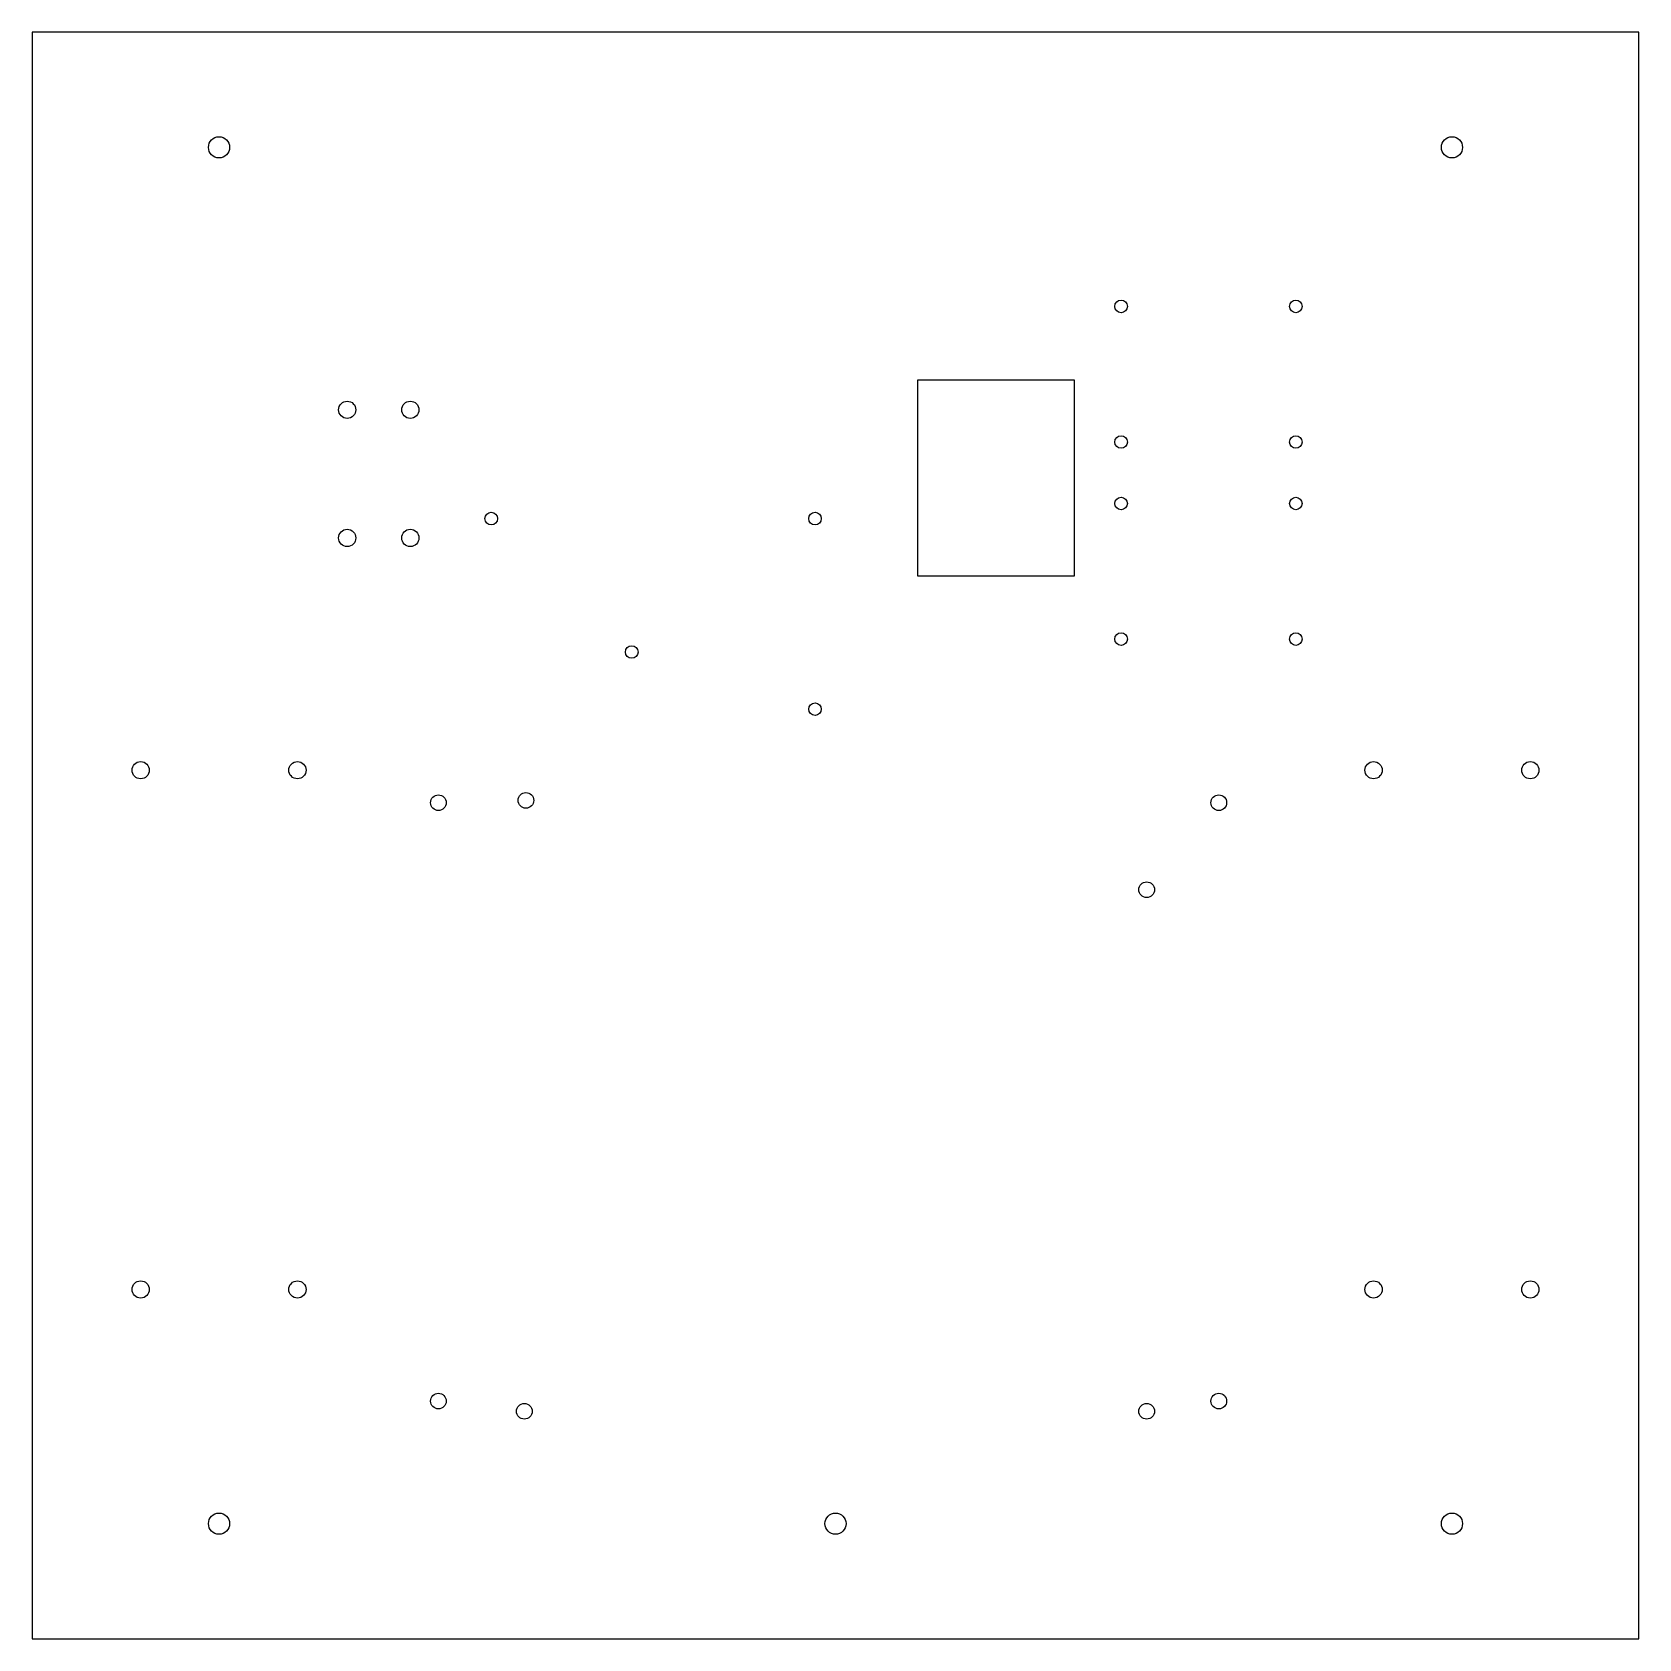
# Model space of a CAD drawing. Header units: millimetres. Extents: x -205 to 205, y -205 to 205.
import ezdxf

# ---------------------------------------------------------------- set-up
doc = ezdxf.new("R2010")
doc.units = ezdxf.units.MM

msp = doc.modelspace()

# ---------------------------------------------------------------- linework, layer by layer
at = {"color": 7, "linetype": 'Continuous', "lineweight": 25}
for p, q in [((-205, 205), (-205, -205)), ((205, 205), (-205, 205)), ((205, -205), (205, 205)), ((60.95, 116.22), (20.95, 116.22)), ((20.95, 116.22), (20.95, 66.22)), ((60.95, 66.22), (60.95, 116.22)), ((20.95, 66.22), (60.95, 66.22)), ((-205, -205), (205, -205))]:
    msp.add_line(p, q, dxfattribs=at)
for centre, radius in [((-157.3, 175.6), 2.7), ((157.3, 175.6), 2.7), ((72.88, 135.01), 1.6), ((117.48, 135.01), 1.6), ((-124.6, 108.63), 2.2), ((-108.5, 108.63), 2.2), ((72.88, 100.41), 1.6), ((117.48, 100.41), 1.6), ((72.88, 84.72), 1.6), ((117.48, 84.72), 1.6), ((-87.85, 80.87), 1.6), ((-5.22, 80.87), 1.6), ((-124.6, 75.93), 2.2), ((-108.5, 75.93), 2.2), ((72.88, 50.12), 1.6), ((117.48, 50.12), 1.6), ((-51.99, 46.81), 1.6), ((-5.22, 32.25), 1.6), ((-177.3, 16.66), 2.2), ((-137.3, 16.66), 2.2), ((137.3, 16.66), 2.2), ((177.3, 16.66), 2.2), ((-101.33, 8.37), 2), ((-79, 8.97), 2), ((97.81, 8.37), 2), ((79.4, -13.83), 2), ((-177.3, -115.84), 2.2), ((-137.3, -115.84), 2.2), ((137.3, -115.84), 2.2), ((177.3, -115.84), 2.2), ((-101.33, -144.33), 2), ((97.81, -144.33), 2), ((-79.4, -146.93), 2), ((79.4, -146.93), 2), ((-157.3, -175.6), 2.7), ((0, -175.6), 2.7), ((157.3, -175.6), 2.7)]:
    msp.add_circle(centre, radius, dxfattribs=at)

doc.saveas('drawing.dxf')
